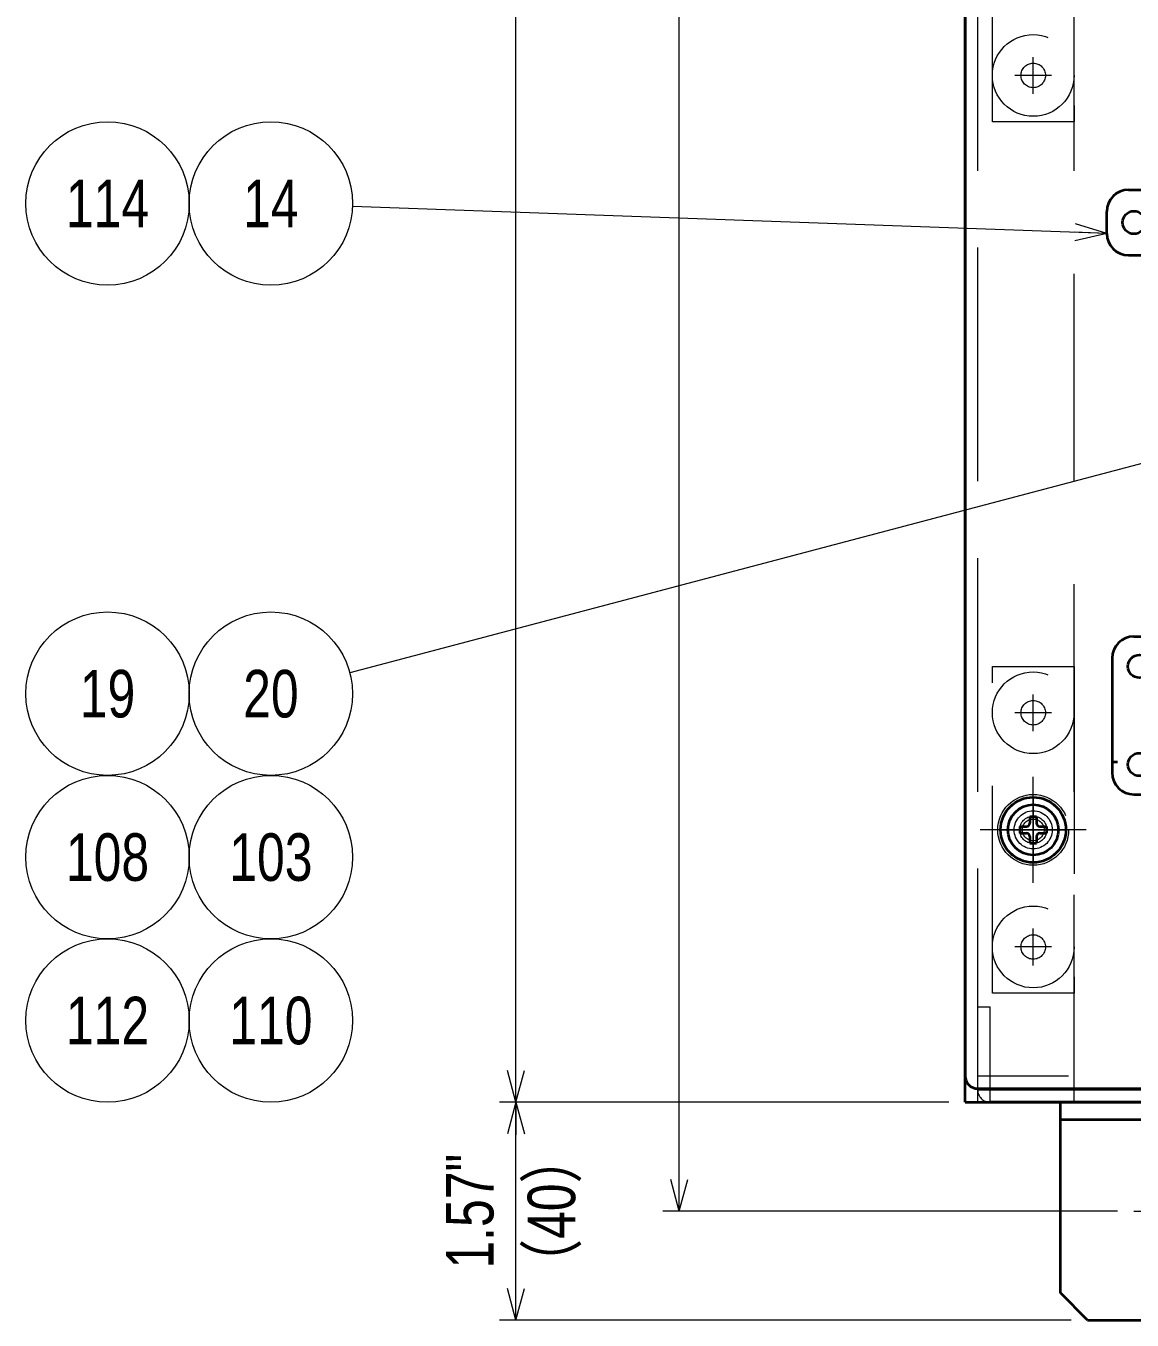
# Model space of a CAD drawing. Header units: millimetres. Extents: x 10 to 832, y 7 to 590.
# Drawn here: x 345 to 412.7, y 231.7 to 310.9 of the extents above; entities that cross this region are included whole.
import ezdxf
from ezdxf.enums import TextEntityAlignment as Align

# ---------------------------------------------------------------- set-up
doc = ezdxf.new("R2010")
doc.units = ezdxf.units.MM
doc.linetypes.add('DASHDOT', pattern=[25.3, 12.7, -6.3, 0, -6.3])
doc.linetypes.add('DASHED', pattern=[19, 12.7, -6.3])
for name, color, linetype in [('GR1_01', 7, 'Continuous'), ('GR1_02', 7, 'Continuous'), ('GR1_03', 7, 'Continuous'), ('GR1_08', 7, 'Continuous'), ('GR1_15', 7, 'Continuous'), ('GR1_16', 7, 'Continuous')]:
    doc.layers.add(name, color=color, linetype=linetype)
doc.styles.add('HG丸ｺﾞｼｯｸM-PRO', font='')
doc.styles.get('HG丸ｺﾞｼｯｸM-PRO').set_extended_font_data('HG丸ｺﾞｼｯｸM-PRO')

# ---------------------------------------------------------------- blocks, each defined once
blk = doc.blocks.new('BLKF047')
at = {"layer": 'GR1_08', "color": 3, "linetype": 'Continuous', "lineweight": 35}
for p, q in [((412.5, 300.833), (465.167, 300.833)), ((411.167, 298.167), (411.167, 299.5)), ((466.5, 298.167), (466.5, 299.5)), ((412.5, 296.833), (465.167, 296.833))]:
    blk.add_line(p, q, dxfattribs=at)
for centre in [(412.833, 298.833), (464.833, 298.833)]:
    blk.add_circle(centre, 0.7, dxfattribs=at)
for centre, start, end in [((412.5, 299.5), 90, 180), ((465.167, 299.5), 360, 90), ((412.5, 298.167), 180, 270), ((465.167, 298.167), 270, 360)]:
    blk.add_arc(centre, 1.333, start, end, dxfattribs=at)
blk = doc.blocks.new('BLKF049')
at = {"layer": 'GR1_08', "color": 3, "linetype": 'Continuous', "lineweight": 35}
for p, q in [((412.833, 273.5), (465.167, 273.5)), ((411.5, 272.167), (411.5, 265.167)), ((466.5, 272.167), (466.5, 265.167)), ((411.5, 265.833), (411.827, 265.833)), ((414.506, 265.833), (463.494, 265.833)), ((466.173, 265.833), (466.5, 265.833)), ((412.833, 263.833), (465.167, 263.833))]:
    blk.add_line(p, q, dxfattribs=at)
for centre in [(413.167, 271.667), (464.833, 271.667), (413.167, 265.667), (464.833, 265.667)]:
    blk.add_circle(centre, 0.7, dxfattribs=at)
for centre, start, end in [((412.833, 272.167), 90, 180), ((465.167, 272.167), 0, 90), ((412.833, 265.167), 180, 270), ((465.167, 265.167), 270, 0)]:
    blk.add_arc(centre, 1.333, start, end, dxfattribs=at)
blk = doc.blocks.new('BLKF048')
at = {"layer": 'GR1_08', "color": 3, "linetype": 'Continuous', "lineweight": 35}
blk.add_blockref('BLKF049', (0, 0), dxfattribs=at)
blk = doc.blocks.new('BLKF052')
at = {"layer": 'GR1_01', "color": 3, "linetype": 'Continuous', "lineweight": 35}
for p, q in [((402.5, 383.4), (402.5, 246.6)), ((403.267, 245.833), (484.833, 245.833))]:
    blk.add_line(p, q, dxfattribs=at)
at = {"layer": 'GR1_01', "color": 4, "linetype": 'DASHED', "lineweight": 13}
for p, q in [((403.267, 246.6), (403.267, 383.4)), ((484.833, 246.6), (403.267, 246.6))]:
    blk.add_line(p, q, dxfattribs=at)
at = {"layer": 'GR1_01', "color": 3, "linetype": 'Continuous', "lineweight": 35}
blk.add_arc((403.267, 246.6), 0.767, 180, 270, dxfattribs=at)
blk = doc.blocks.new('BLKF063')
at = {"layer": 'GR1_02', "color": 3, "linetype": 'Continuous', "lineweight": 35}
for q in [(402.5, 385), (487.5, 245)]:
    blk.add_line((402.5, 245), q, dxfattribs=at)
at = {"layer": 'GR1_02', "color": 4, "linetype": 'DASHED', "lineweight": 13}
for p, q in [((403.267, 245), (403.267, 385)), ((409.167, 245), (409.167, 385))]:
    blk.add_line(p, q, dxfattribs=at)
blk = doc.blocks.new('BLKF064')
at = {"layer": 'GR1_02', "color": 4, "linetype": 'DASHED', "lineweight": 13}
for p, q in [((403.267, 250.833), (404.033, 250.833)), ((403.267, 245.767), (403.267, 250.833)), ((404.033, 245.767), (404.033, 250.833)), ((439.167, 249), (440.167, 250)), ((440.167, 250), (486.733, 250)), ((485.967, 245.767), (485.967, 250)), ((486.733, 245.767), (486.733, 250)), ((439.167, 245.833), (439.167, 249)), ((403.267, 245.767), (404.033, 245.767)), ((404.033, 245), (404.033, 245.767)), ((404.033, 245.767), (485.967, 245.767))]:
    blk.add_line(p, q, dxfattribs=at)
at = {"layer": 'GR1_02', "color": 3, "linetype": 'Continuous', "lineweight": 35}
for p, q in [((439.167, 245), (439.167, 245.833)), ((485.967, 245), (485.967, 245.767)), ((485.967, 245.767), (486.733, 245.767)), ((485.967, 245), (404.033, 245))]:
    blk.add_line(p, q, dxfattribs=at)
at = {"layer": 'GR1_02', "color": 4, "linetype": 'DASHED', "lineweight": 13}
blk.add_arc((404.033, 245.767), 0.767, 180, 270, dxfattribs=at)
at = {"layer": 'GR1_02', "color": 3, "linetype": 'Continuous', "lineweight": 35}
blk.add_arc((485.967, 245.767), 0.767, 270, 0, dxfattribs=at)
blk = doc.blocks.new('BLKF065')
at = {"layer": 'GR1_03', "color": 4, "linetype": 'DASHED', "lineweight": 13}
for p, q in [((404.167, 251.667), (404.167, 271.667)), ((404.167, 271.667), (409.167, 271.667)), ((409.167, 271.667), (409.167, 251.667)), ((409.167, 251.667), (404.167, 251.667))]:
    blk.add_line(p, q, dxfattribs=at)
blk = doc.blocks.new('BLKF066')
at = {"layer": 'GR1_03', "color": 4, "linetype": 'DASHED', "lineweight": 13}
for radius in [2.167, 2, 2, 1.967, 1.167, 0.833, 0.667]:
    blk.add_circle((406.667, 261.667), radius, dxfattribs=at)
blk = doc.blocks.new('BLKF069')
at = {"layer": 'GR1_03', "color": 4, "linetype": 'DASHED', "lineweight": 13}
for p, q in [((404.167, 305), (404.167, 325)), ((404.167, 325), (409.167, 325)), ((409.167, 325), (409.167, 305)), ((409.167, 305), (404.167, 305))]:
    blk.add_line(p, q, dxfattribs=at)
blk = doc.blocks.new('BLKF287')
at = {"layer": 'GR1_02', "color": 4, "linetype": 'DASHDOT', "lineweight": 13}
for p, q in [((475, 242.918), (475, 233.56)), ((472.833, 238.333), (477.167, 238.333))]:
    blk.add_line(p, q, dxfattribs=at)
at = {"layer": 'GR1_02', "color": 3, "linetype": 'Continuous', "lineweight": 35}
for p, q in [((473.75, 236.25), (473.75, 240.417)), ((476.25, 236.25), (476.25, 240.417))]:
    blk.add_line(p, q, dxfattribs=at)
for centre, start, end in [((475, 240.417), 0, 180), ((475, 236.25), 180, 0)]:
    blk.add_arc(centre, 1.25, start, end, dxfattribs=at)
blk = doc.blocks.new('BLKF288')
at = {"layer": 'GR1_02', "color": 4, "linetype": 'DASHDOT', "lineweight": 13}
for p, q in [((415, 242.918), (415, 233.56)), ((412.833, 238.333), (417.167, 238.333))]:
    blk.add_line(p, q, dxfattribs=at)
at = {"layer": 'GR1_02', "color": 3, "linetype": 'Continuous', "lineweight": 35}
for p, q in [((413.75, 236.25), (413.75, 240.417)), ((416.25, 236.25), (416.25, 240.417))]:
    blk.add_line(p, q, dxfattribs=at)
for centre, start, end in [((415, 240.417), 0, 180), ((415, 236.25), 180, 0)]:
    blk.add_arc(centre, 1.25, start, end, dxfattribs=at)
blk = doc.blocks.new('BLKF286')
at = {"layer": 'GR1_02', "color": 3, "linetype": 'Continuous', "lineweight": 35}
for p, q in [((408.333, 233.333), (408.333, 245)), ((408.333, 245), (481.667, 245)), ((481.667, 233.333), (481.667, 245)), ((408.333, 243.933), (481.667, 243.933)), ((421.667, 243.933), (421.667, 233.333)), ((468.333, 243.933), (468.333, 233.333)), ((410, 231.667), (408.333, 233.333)), ((421.667, 233.333), (420, 231.667)), ((468.333, 233.333), (470, 231.667)), ((480, 231.667), (481.667, 233.333)), ((410, 231.667), (420, 231.667)), ((470, 231.667), (480, 231.667))]:
    blk.add_line(p, q, dxfattribs=at)
at = {"layer": 'GR1_02', "color": 4, "linetype": 'DASHED', "lineweight": 13}
for p, q in [((421.667, 245), (421.667, 243.933)), ((468.333, 245), (468.333, 243.933))]:
    blk.add_line(p, q, dxfattribs=at)
at = {"layer": 'GR1_02', "color": 3, "linetype": 'Continuous', "lineweight": 35}
for name in ['BLKF288', 'BLKF287']:
    blk.add_blockref(name, (0, 0), dxfattribs=at)
blk = doc.blocks.new('FXTIP_ARROW_S')
at = {"color": 0, "linetype": 'Continuous', "lineweight": -2}
for q in [(-1, 0), (-0.966, 0.259), (-0.966, -0.259)]:
    blk.add_line((0, 0), q, dxfattribs=at)
blk = doc.blocks.new('FXTIP_ARROW_E')
at = {"color": 0, "linetype": 'Continuous', "lineweight": -2}
for q in [(-1, 0), (-0.966, 0.259), (-0.966, -0.259)]:
    blk.add_line((0, 0), q, dxfattribs=at)
blk = doc.blocks.new('BLKF351')
at = {"layer": 'GR1_03', "color": 4, "linetype": 'DASHDOT', "lineweight": 13}
for p, q in [((406.667, 263.667), (406.667, 259.667)), ((404.667, 261.667), (408.667, 261.667))]:
    blk.add_line(p, q, dxfattribs=at)
at = {"layer": 'GR1_03', "color": 3, "linetype": 'Continuous', "lineweight": 35}
for p, q in [((406.463, 262.483), (406.871, 262.483)), ((406.463, 262.483), (406.463, 262.075)), ((406.871, 262.483), (406.871, 262.075)), ((405.85, 261.871), (405.85, 261.462)), ((405.85, 261.871), (406.258, 261.871)), ((405.85, 261.462), (406.258, 261.462)), ((407.075, 261.871), (407.483, 261.871)), ((407.075, 261.462), (407.483, 261.462)), ((407.483, 261.871), (407.483, 261.462)), ((406.463, 261.258), (406.463, 260.85)), ((406.463, 260.85), (406.871, 260.85)), ((406.871, 261.258), (406.871, 260.85))]:
    blk.add_line(p, q, dxfattribs=at)
for centre, start, end in [((406.258, 262.075), 270, 0), ((406.258, 261.258), 0, 90), ((407.075, 262.075), 180, 270), ((407.075, 261.258), 90, 180)]:
    blk.add_arc(centre, 0.204, start, end, dxfattribs=at)

msp = doc.modelspace()

# ---------------------------------------------------------------- linework, layer by layer
at = {"layer": 'GR1_03', "color": 4, "linetype": 'DASHDOT', "lineweight": 13}
for p, q in [((406.667, 306.708), (406.667, 308.958)), ((407.792, 307.833), (405.542, 307.833)), ((406.667, 267.708), (406.667, 269.958)), ((407.792, 268.833), (405.542, 268.833)), ((406.667, 258.417), (406.667, 264.917)), ((409.917, 261.667), (403.417, 261.667)), ((406.667, 253.375), (406.667, 255.625)), ((407.792, 254.5), (405.542, 254.5))]:
    msp.add_line(p, q, dxfattribs=at)
at = {"layer": 'GR1_03', "color": 4, "linetype": 'DASHED', "lineweight": 13}
for centre, radius in [((406.667, 307.833), 2.5), ((406.667, 307.833), 0.75), ((406.667, 268.833), 2.5), ((406.667, 268.833), 0.75), ((406.667, 261.667), 2.167), ((406.667, 254.5), 2.5), ((406.667, 254.5), 0.75)]:
    msp.add_circle(centre, radius, dxfattribs=at)
at = {"layer": 'GR1_03', "color": 3, "linetype": 'Continuous', "lineweight": 35}
for radius in [2, 1.545]:
    msp.add_circle((406.667, 261.667), radius, dxfattribs=at)
at = {"layer": 'GR1_15', "color": 4, "linetype": 'Continuous', "lineweight": 13}
for p, q in [((411.167, 298.167), (364.997, 299.821)), ((415.333, 284.621), (364.834, 271.277))]:
    msp.add_line(p, q, dxfattribs=at)
for centre in [(350, 300), (360, 300), (350, 270), (360, 270), (350, 260), (360, 260), (350, 250), (360, 250)]:
    msp.add_circle(centre, 5, dxfattribs=at)
at = {"layer": 'GR1_16', "color": 4, "linetype": 'Continuous', "lineweight": 13}
for p, q in [((385, 238.333), (385, 391.667)), ((375, 245), (375, 385)), ((401.5, 245), (374, 245)), ((375, 231.667), (375, 245)), ((411.833, 238.333), (384, 238.333)), ((409, 231.667), (374, 231.667))]:
    msp.add_line(p, q, dxfattribs=at)

# ---------------------------------------------------------------- block references
at = {"layer": 'GR1_01', "color": 3, "linetype": 'Continuous', "lineweight": 35}
msp.add_blockref('BLKF052', (0, 0), dxfattribs=at)
at = {"layer": 'GR1_02', "color": 3, "linetype": 'Continuous', "lineweight": 35}
for name in ['BLKF063', 'BLKF286']:
    msp.add_blockref(name, (0, 0), dxfattribs=at)
at = {"layer": 'GR1_02', "color": 4, "linetype": 'DASHED', "lineweight": 13}
msp.add_blockref('BLKF064', (0, 0), dxfattribs=at)
at = {"layer": 'GR1_03', "color": 4, "linetype": 'DASHED', "lineweight": 13}
for name in ['BLKF069', 'BLKF065', 'BLKF066']:
    msp.add_blockref(name, (0, 0), dxfattribs=at)
at = {"layer": 'GR1_03', "color": 3, "linetype": 'Continuous', "lineweight": 35}
msp.add_blockref('BLKF351', (0, 0), dxfattribs=at)
at = {"layer": 'GR1_08', "color": 3, "linetype": 'Continuous', "lineweight": 35}
for name in ['BLKF047', 'BLKF048']:
    msp.add_blockref(name, (0, 0), dxfattribs=at)
at = {"layer": 'GR1_15', "color": 4, "linetype": 'Continuous', "lineweight": 13, "xscale": 2, "yscale": 2, "rotation": 357.9479346297123}
msp.add_blockref('FXTIP_ARROW_S', (411.167, 298.167), dxfattribs=at)
at = {"layer": 'GR1_16', "color": 4, "linetype": 'Continuous', "lineweight": 13, "xscale": 2, "yscale": 2}
for name, p, rotation in [('FXTIP_ARROW_S', (375, 245), 270), ('FXTIP_ARROW_E', (375, 245), 90), ('FXTIP_ARROW_S', (385, 238.333), 270), ('FXTIP_ARROW_S', (375, 231.667), 270)]:
    msp.add_blockref(name, p, dxfattribs=dict(at, rotation=rotation))

# ---------------------------------------------------------------- texts
at = {"layer": 'GR1_15', "color": 3, "linetype": 'Continuous', "lineweight": 35, "style": 'HG丸ｺﾞｼｯｸM-PRO', "width": 0.784542}
for s, p in [('114', (350, 300)), ('14', (360, 300)), ('19', (350, 270)), ('20', (360, 270)), ('108', (350, 260)), ('103', (360, 260)), ('112', (350, 250)), ('110', (360, 250))]:
    msp.add_text(s, height=2.9091, rotation=0, dxfattribs=at).set_placement(p, align=Align.MIDDLE_CENTER)
at = {"layer": 'GR1_16', "color": 3, "linetype": 'Continuous', "lineweight": 35, "style": 'HG丸ｺﾞｼｯｸM-PRO'}
for s, width, p in [('1.57"', 0.784687, (374.5, 238.333)), ('（40）', 0.782992, (379.5, 238.333))]:
    msp.add_text(s, height=2.9091, rotation=90, dxfattribs=dict(at, width=width)).set_placement(p, align=Align.BOTTOM_CENTER)

doc.saveas('drawing.dxf')
